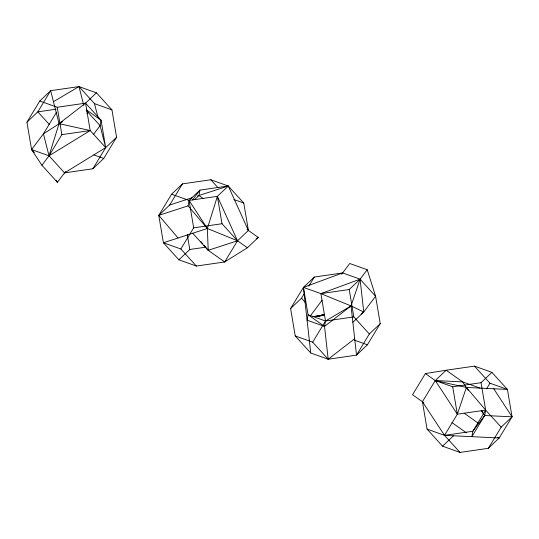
<?xml version="1.0" encoding="UTF-8"?>
<svg xmlns="http://www.w3.org/2000/svg" width="539" height="539" viewBox="0 0 539 539"><rect width="100%" height="100%" fill="white"/><g stroke="black" fill="none" stroke-linecap="round" stroke-linejoin="round"><path stroke-width="0.81" d="M247.024 229.486L258.282 237.443L247.401 247.778L237.517 240.792L207.36 228.489L188.084 205.851L189.054 200.441L199.935 190.099L228.267 186.002L243.769 203.062L248.398 230.456L237.517 240.792L224.689 261.954L196.358 266.057L178.908 259.818L163.405 242.759L158.776 215.364L171.604 194.202L182.485 183.866L210.816 179.763L228.267 186.002L248.398 230.456M194.727 199.531L198.958 195.516L199.935 190.099L192.524 199.942M354.689 338.728L328.184 359.237L324.532 326.425L325.509 321.015L320.88 293.62L303.43 287.381L290.602 308.544L295.231 335.938L310.733 352.998L328.184 359.237L356.515 355.134L367.396 344.798L380.224 323.636L375.595 296.241L367.207 269.729L349.75 263.497L341.638 274.277M423.802 402.694L412.544 394.737L425.372 373.574L446.137 370.226L462.617 381.875L466.39 387.453L485.666 410.091L472.838 431.254L471.868 436.664L484.696 415.508L485.666 410.091L481.044 382.697L491.918 372.361L507.421 389.421L512.05 416.815L499.222 437.978L488.347 448.313L460.016 452.416L442.559 446.177L427.056 429.118L422.428 401.723L435.256 380.561L446.137 370.226L474.468 366.129L491.918 372.361M65.536 171.543L57.424 182.323L41.914 165.264L49.029 155.811L59.054 123.66L50.653 90.687L78.984 86.584L96.441 92.823L111.944 109.882L116.572 137.277L103.744 158.439L92.863 168.774L64.532 172.871L49.029 155.811L43.43 133.834L56.258 112.671M197.415 196.014L228.267 186.002L217.385 196.337L207.36 228.489L208.209 250.305L224.689 261.954L247.401 247.778M367.207 269.729L360.092 279.182L351.037 305.923L356.515 355.134L369.343 333.971L380.224 323.636M460.016 452.416L444.507 435.357L457.335 414.195L466.39 387.453L507.421 389.421L489.971 383.189L474.468 366.129M26.95 122.185L39.778 101.022L50.653 90.687L37.831 111.849L26.95 122.185L31.579 149.579L41.914 165.264M62.598 121.565L43.43 133.834L31.579 149.579L49.029 155.811L61.857 134.656L57.228 107.261L39.778 101.022M92.863 168.774L105.691 147.612L116.572 137.277M178.052 238.002L158.776 215.364L169.657 205.029L182.485 183.866M196.358 266.057L180.855 248.998L193.683 227.835L189.054 200.441L171.604 194.202M290.602 308.544L301.483 298.208L304.474 293.27M308.753 286.216L314.311 277.046L342.642 272.943L360.092 279.182L375.595 296.241L363.744 311.987L352.863 322.329M328.184 359.237L312.681 342.177L325.509 321.015L351.037 305.923L363.744 311.987L361.096 314.042M486.549 388.828L489.971 383.189M488.347 448.313L501.169 427.151L512.05 416.815L493.744 388.767M86.927 113.695L87.931 112.355M93.577 134.278L100.092 125.627L101.062 120.217L85.56 103.158L57.228 107.261M310.585 315.531L322.106 300.23M512.05 416.815L484.696 415.508L472.838 431.254L444.507 435.357L427.056 429.118M64.532 172.871L105.691 147.612L90.188 130.553L59.054 123.66L85.56 103.158L96.441 92.823M178.908 259.818L189.789 249.483L205.615 247.192M224.689 261.954L225.902 260.802M314.311 277.046L303.43 287.381L310.733 352.998M342.642 272.943L303.43 287.381L308.059 314.776L307.082 320.193L324.532 326.425L351.037 305.923L320.88 293.62L349.211 289.517L360.092 279.182L363.744 311.987M442.559 446.177L453.44 435.842M256.153 238.77L258.282 237.443M49.029 155.811L90.188 130.553L85.56 103.158M53.455 101.676L78.984 86.584L94.493 103.643L98.091 117.778M320.88 293.62L360.092 279.182M169.657 205.029L192.019 197.766M158.776 215.364L188.084 205.851M192.706 233.246L208.209 250.305L237.517 240.792L217.385 196.337L189.054 200.441L207.36 228.489L163.405 242.759L180.855 248.998M321.466 315.524L324.667 314.486M324.411 314.365L318.212 316.117L324.438 314.648M324.458 314.581L315.248 316.481L322.922 315.477L313.833 316.406M56.164 109.195L37.831 111.849L49.46 124.644M61.857 134.656L90.188 130.553M193.683 227.835L222.014 223.732L237.517 240.792M369.343 333.971L353.84 316.912L325.509 321.015L308.059 314.776L324.532 326.425M425.372 373.574L435.256 380.561L452.713 386.8L481.044 382.697M480.067 388.107L462.617 381.875L435.256 380.561L457.335 414.195L485.666 410.091L501.169 427.151M312.418 316.339L319.849 316.689M435.256 380.561L466.39 387.453L468.216 390.256M94.493 103.643L111.944 109.882M233.906 199.538L243.769 203.062M93.88 154.915L103.744 158.439M354.5 340.19L367.396 344.798M295.231 335.938L312.681 342.177M497.706 437.432L499.222 437.978L444.507 435.357L422.428 401.723M86.644 110.023L101.062 120.217L105.691 147.612L100.092 125.627L86.247 110.394M198.958 195.516L203.082 198.426M464.207 413.224L478.625 423.418M451.951 422.589L466.376 432.783M210.816 179.763L218.012 187.687M301.483 298.208L305.357 302.473M31.579 149.579L34.341 152.625M200.717 241.499L202.32 243.385M203.931 245.272L208.209 250.305M56.069 180.275L57.424 182.323M481.26 410.246L484.696 415.508M481.374 410.63L483.665 414.134M78.984 86.584L83.788 105.428M452.713 386.8L457.335 414.195M349.211 289.517L353.84 316.912M217.385 196.337L222.014 223.732M187.262 234.539L189.789 249.483"/></g></svg>
